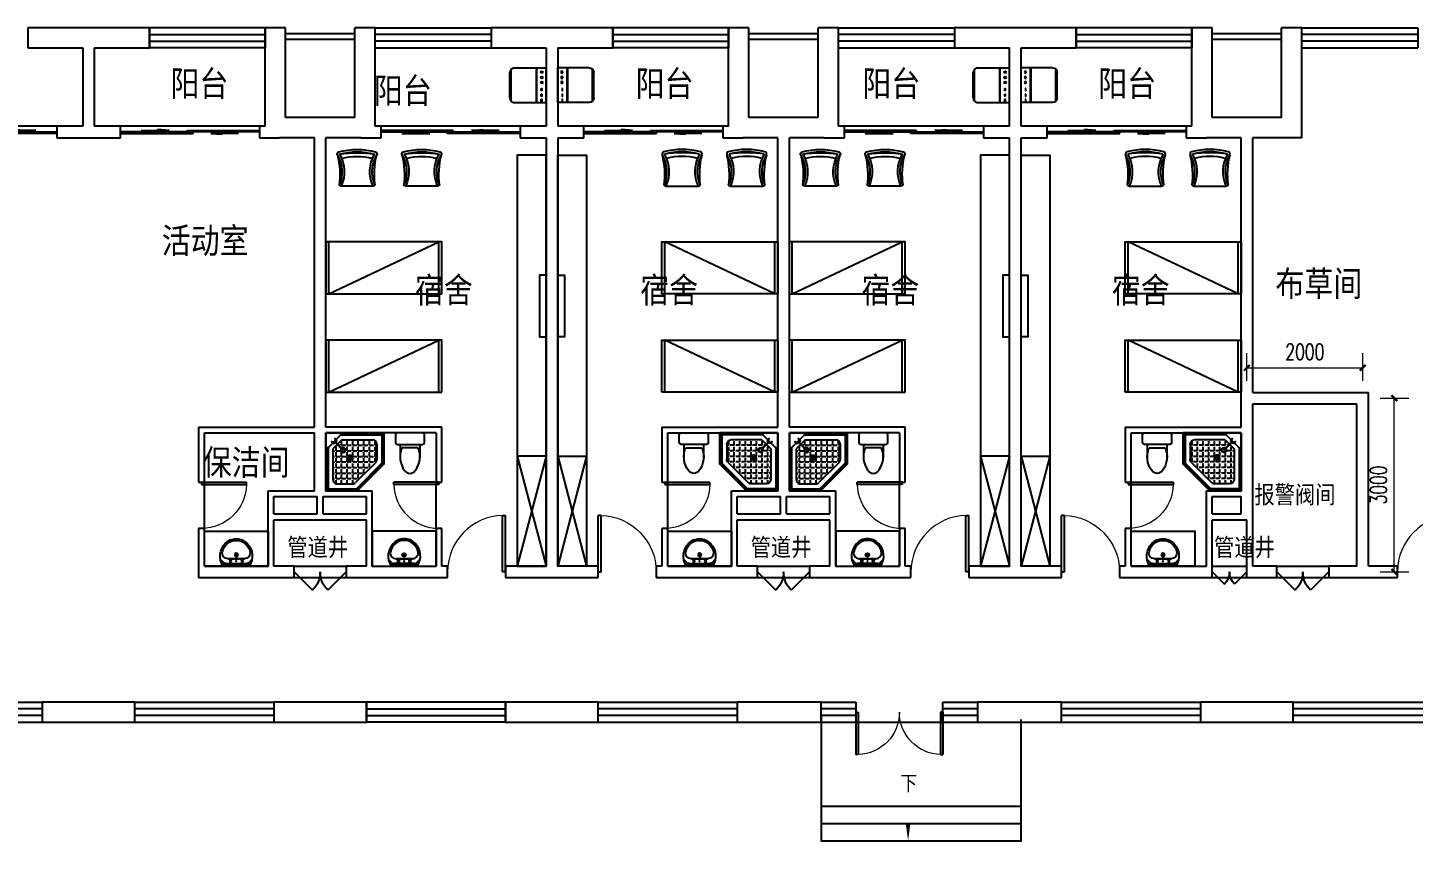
# Model space of a CAD drawing. Extents: x 0 to 302064749, y -59725395 to 1524223.
# Drawn here: x 99298094 to 101690368, y -6054277 to -4645277 of the extents above; entities that cross this region are included whole.
import ezdxf

# ---------------------------------------------------------------- set-up
doc = ezdxf.new("R2010")
doc.units = 0
doc.header["$LTSCALE"] = 1000
doc.linetypes.add('DOTE', pattern=[2.42, 2, -0.2, 0.02, -0.2])
for name, color, linetype in [('A-ANNO-IDEN', 3, 'Continuous'), ('A-ANNO-TXT', 7, 'Continuous'), ('A-Fixt', 81, 'Continuous'), ('CLAYER', 7, 'Continuous'), ('DOOR_FIRE', 4, 'Continuous'), ('E2-栏杆', 92, 'Continuous'), ('E2-楼梯、坡道', 52, 'Continuous'), ('PUB_DIM', 3, 'Continuous'), ('PUB_TEXT', 7, 'Continuous'), ('WALL', 2, 'Continuous'), ('WINDOW', 4, 'Continuous'), ('洁具', 213, 'Continuous'), ('配景', 3, 'Continuous')]:
    doc.layers.add(name, color=color, linetype=linetype)
doc.layers.add('DOTE', color=1, linetype='DOTE', lineweight=9, plot=False)
doc.layers.get('DOTE').off()
doc.styles.add('-黑体_T3', font='', dxfattribs={"width": 0.8})
doc.styles.add('A_DIM_T3', font='simplex.shx', dxfattribs={"width": 0.7, "bigfont": 'gbcbig.shx'})
doc.styles.get("Standard").update_dxf_attribs({"font": 'geniso.shx', "bigfont": 'hztxt.shx'})
doc.styles.get('-黑体_T3').set_extended_font_data('SimHei')
doc.dimstyles.new('_TCH_ARCH&&100', dxfattribs={"dimtxt": 280, "dimasz": 100, "dimexe": 250, "dimexo": 300, "dimgap": 135, "dimtad": 1, "dimdec": 0, "dimzin": 0, "dimdsep": 46, "dimtxsty": 'A_DIM_T3', "dimblk": 'ARCHTICK', "dimcen": 0.09, "dimclrt": 7, "dimazin": 2, "dimtfac": 1, "dimtdec": 0, "dimtix": 1, "dimtmove": 2, "dimatfit": 3, "dimfxl": 150, "dimtolj": 1, "dimtzin": 0, "dimarcsym": 0})

# ---------------------------------------------------------------- blocks, each defined once
blk = doc.blocks.new('1F平面-CAD导入_dwg_Drawing4_t3_dwg_$plan$00001613-474159-1F-927810-1F')
at = {"layer": '洁具'}
for p, q in [((-30, 250), (-170, 250)), ((-200, 170), (-430, 170)), ((-260, -140), (-260, 140)), ((-200, -170), (-200, -220)), ((-170, -250), (-30, -250))]:
    blk.add_line(p, q, dxfattribs=at)
for points in [[(-200, 220), (-200, 170), (-200, -170), (-430, -170)], [(0, -220), (0, 220)]]:
    blk.add_lwpolyline(points, dxfattribs=at)
for centre, radius, start, end in [((-170, 220), 30, 90, 180), ((-30, 220), 30, 0, 90), ((-590, 0), 110, 123.4509, 236.5491), ((-413, -227), 398, 67.4505, 126.6381), ((-413, 227), 398, 233.3619, 292.5495), ((-170, -220), 30, 180, 270), ((-30, -220), 30, 270, 0)]:
    blk.add_arc(centre, radius, start, end, dxfattribs=at)
blk = doc.blocks.new('$lvtry$00000169')
at = {"color": 0}
for p, q in [((259, -36), (259, 0)), ((259, -36), (36, -259)), ((276, -120), (120, -276)), ((144, -151), (291, -298)), ((151, -144), (298, -291)), ((173, -309), (173, -239)), ((183, -213), (205, -213)), ((220, -213), (243, -213)), ((259, -24), (976, -24)), ((259, -36), (964, -36)), ((270, -213), (270, -143)), ((270, -213), (340, -213)), ((270, -263), (270, -239)), ((276, -120), (808, -120)), ((366, -213), (366, -143)), ((366, -213), (436, -213)), ((366, -309), (366, -239)), ((462, -213), (462, -143)), ((462, -213), (532, -213)), ((462, -309), (462, -239)), ((558, -213), (558, -143)), ((558, -213), (628, -213)), ((558, -309), (558, -239)), ((655, -213), (655, -143)), ((655, -213), (725, -213)), ((655, -309), (655, -239)), ((751, -213), (751, -143)), ((751, -213), (821, -213)), ((751, -309), (751, -239)), ((847, -213), (847, -143)), ((847, -213), (880, -213)), ((847, -309), (847, -239)), ((880, -192), (880, -460)), ((964, -36), (976, -24)), ((964, -36), (964, -525)), ((976, -24), (976, -530)), ((36, -259), (0, -259)), ((24, -259), (24, -976)), ((36, -259), (36, -964)), ((120, -276), (120, -808)), ((120, -309), (147, -309)), ((120, -405), (147, -405)), ((173, -309), (243, -309)), ((173, -405), (173, -335)), ((173, -405), (243, -405)), ((173, -501), (173, -431)), ((270, -405), (270, -335)), ((270, -405), (340, -405)), ((270, -501), (270, -431)), ((334, -309), (340, -309)), ((366, -309), (436, -309)), ((366, -405), (366, -335)), ((366, -405), (379, -405)), ((366, -501), (366, -431)), ((462, -309), (532, -309)), ((462, -405), (462, -335)), ((462, -405), (532, -405)), ((462, -501), (462, -431)), ((558, -309), (628, -309)), ((558, -405), (558, -335)), ((558, -405), (628, -405)), ((558, -501), (558, -431)), ((655, -309), (725, -309)), ((655, -405), (655, -335)), ((655, -405), (725, -405)), ((655, -501), (655, -431)), ((751, -309), (821, -309)), ((751, -405), (751, -335)), ((751, -405), (821, -405)), ((751, -501), (751, -431)), ((847, -309), (880, -309)), ((847, -405), (847, -335)), ((847, -405), (880, -405)), ((847, -501), (847, -431)), ((120, -501), (147, -501)), ((120, -598), (147, -598)), ((120, -694), (147, -694)), ((173, -501), (243, -501)), ((173, -598), (173, -528)), ((173, -598), (243, -598)), ((173, -694), (173, -624)), ((173, -694), (243, -694)), ((270, -501), (340, -501)), ((270, -598), (270, -528)), ((270, -598), (340, -598)), ((270, -694), (270, -624)), ((270, -694), (340, -694)), ((366, -501), (436, -501)), ((366, -598), (366, -528)), ((366, -598), (436, -598)), ((366, -694), (366, -624)), ((366, -694), (436, -694)), ((462, -501), (532, -501)), ((462, -598), (462, -528)), ((462, -598), (532, -598)), ((462, -694), (462, -624)), ((462, -694), (532, -694)), ((859, -511), (511, -859)), ((964, -525), (525, -964)), ((976, -530), (530, -976)), ((558, -501), (628, -501)), ((558, -598), (558, -528)), ((558, -598), (628, -598)), ((558, -694), (558, -624)), ((558, -694), (628, -694)), ((655, -501), (725, -501)), ((655, -598), (655, -528)), ((655, -598), (725, -598)), ((655, -694), (655, -624)), ((655, -694), (676, -694)), ((751, -501), (821, -501)), ((751, -598), (751, -528)), ((751, -598), (773, -598)), ((847, -501), (867, -501)), ((964, -525), (976, -530)), ((120, -790), (147, -790)), ((173, -790), (173, -720)), ((173, -790), (243, -790)), ((173, -878), (173, -816)), ((192, -880), (460, -880)), ((270, -790), (270, -720)), ((270, -790), (340, -790)), ((270, -880), (270, -816)), ((366, -790), (366, -720)), ((366, -790), (436, -790)), ((366, -880), (366, -816)), ((462, -790), (462, -720)), ((462, -790), (532, -790)), ((462, -880), (462, -816)), ((558, -790), (558, -720)), ((558, -790), (580, -790)), ((36, -964), (24, -976)), ((24, -976), (530, -976)), ((36, -964), (525, -964)), ((525, -964), (530, -976))]:
    blk.add_line(p, q, dxfattribs=at)
blk.add_lwpolyline([(0, 0), (0, -1000), (540, -1000), (1000, -540), (1000, 0)], close=True)
for points in [[(0, 0), (0, -1000)], [(0, 0), (1000, 0)], [(1000, 0), (1000, -540)], [(136, -190), (148, -178), (132, -162), (121, -174)], [(190, -136), (178, -148), (162, -132), (174, -121)], [(1000, -540), (540, -1000)], [(0, -1000), (540, -1000)]]:
    blk.add_lwpolyline(points, close=True, dxfattribs=at)
for radius in [43.8, 31.1]:
    blk.add_circle((416, -428), radius, dxfattribs=at)
for centre, radius, start, end in [((808, -192), 72, 0, 90), ((296, -296), 40.6, 142.583, 128.4197), ((296, -296), 28.6, 145.828, 125.6599), ((808, -460), 72, 315, 0), ((192, -808), 72, 180, 270), ((460, -808), 72, 270, 315)]:
    blk.add_arc(centre, radius, start, end, dxfattribs=at)
for p in [(103, -156, 0), (156, -102, 0), (416, -428, 0)]:
    blk.add_point(p, dxfattribs=at)
blk = doc.blocks.new('$lvtry$00000178')
at = {"color": 0}
for p, q in [((-238, 0), (238, 0)), ((-214, -36), (-272, -91)), ((-180, -23), (180, -23)), ((-142, -105), (140, -105)), ((140, -105), (-142, -105)), ((216, -37), (268, -91))]:
    blk.add_line(p, q, dxfattribs=at)
blk.add_lwpolyline([(-104, -430, 0.224698), (110, -425, 0.348046), (269, -79), (239, 0), (-241, 0), (-271, -79, 0.356844)], format="xyb", close=True, dxfattribs=at)
for centre, radius in [((-100, -65), 16.3), ((1, -172), 31.6), ((100, -65), 16.3)]:
    blk.add_circle(centre, radius, dxfattribs=at)
at = {"color": 0, "lineweight": 13}
blk.add_circle((1, -172), 23, dxfattribs=at)
at = {"color": 0}
for centre, radius, start, end in [((-142, -205), 100, 90, 190.5602), ((-1, -179), 243, 190.5602, 349.4398), ((-180, -73), 50, 90, 133.181), ((140, -205), 100, 349.4398, 90), ((180, -73), 50, 44.5607, 90)]:
    blk.add_arc(centre, radius, start, end, dxfattribs=at)
for p in [(0, -65), (1, -172)]:
    blk.add_point(p, dxfattribs=at)
blk = doc.blocks.new('A$C70365C93')
at = {"layer": '洁具'}
blk.add_lwpolyline([(-1900, 2300), (-1900, 1700), (-800, 1700), (-800, 2300)], close=True, dxfattribs=at)
blk.add_blockref('$lvtry$00000178', (-1350, 2280), dxfattribs=at)
at = {"layer": '洁具', "rotation": 180}
blk.add_blockref('$lvtry$00000169', (0, 0), dxfattribs=at)
at = {"layer": '洁具', "extrusion": (0, 0, -1), "xscale": -1, "zscale": -1, "rotation": 90}
blk.add_blockref('1F平面-CAD导入_dwg_Drawing4_t3_dwg_$plan$00001613-474159-1F-927810-1F', (1450, 0), dxfattribs=at)
blk = doc.blocks.new('单人床')
at = {"layer": 'A-Fixt'}
for p, q in [((47774, 13973), (48674, 13973)), ((47774, 12073), (48674, 13973)), ((47774, 12073), (48674, 12073))]:
    blk.add_line(p, q, dxfattribs=at)
blk.add_lwpolyline([(47774, 14023), (48674, 14023), (48674, 12023), (47774, 12023), (47774, 14023)], dxfattribs=at)
blk = doc.blocks.new('CH_AP01')
for p, q in [((-311, 17), (-275, 0)), ((-275, 0), (275, 0)), ((275, 0), (311, 17))]:
    blk.add_line(p, q)
for centre, radius, start, end in [((-307, 555), 37.8, 100.1859, 202.8359), ((-1658, 202), 1360, 352.1659, 14.4283), ((-824, 250), 563, 335.5038, 31.0903), ((0, -579), 1213, 74.7104, 105.2896), ((0, -579), 1173, 75.0287, 104.9713), ((0, -1278), 1857, 80.611, 99.389), ((-824, 250), 603, 335.5038, 30.2691), ((0, -579), 1093, 75.8767, 104.1233), ((824, 250), 603, 149.7309, 204.4962), ((824, 250), 563, 148.9097, 204.4962), ((1658, 202), 1360, 165.5717, 187.8341), ((307, 555), 37.8, 337.1641, 79.8141)]:
    blk.add_arc(centre, radius, start, end)
blk = doc.blocks.new('A$C61295E98')
at = {"color": 3}
for p, q in [((544, 598), (0, 598)), ((0, 598), (0, 0)), ((161, 598), (161, 0)), ((170, 0), (170, 598)), ((603, 572), (603, 26)), ((624, 518), (624, 80)), ((544, 0), (0, 0))]:
    blk.add_line(p, q, dxfattribs=at)
for points in [[(82, 540), (75, 540), (75, 577), (82, 577)], [(82, 453), (75, 453), (75, 490), (82, 490)], [(82, 353), (75, 353), (75, 389), (82, 389)]]:
    blk.add_lwpolyline(points, close=True, dxfattribs=at)
for centre in [(74, 250), (74, 164), (74, 71)]:
    blk.add_circle(centre, 15.7, dxfattribs=at)
for centre, start, end in [((544, 518), 360, 90), ((544, 80), 270, 0)]:
    blk.add_arc(centre, 80, start, end, dxfattribs=at)
blk = doc.blocks.new('宿舍')
at = {"layer": 'A-Fixt'}
for p, q in [((47854, 13802), (48354, 15702)), ((48354, 13802), (47854, 15702)), ((47854, 13802), (48354, 13802))]:
    blk.add_line(p, q, dxfattribs=at)
for points in [[(47854, 8602), (48354, 8602), (48354, 15702), (47854, 15702)], [(47854, 10676), (47970, 10676), (47970, 11743), (47854, 11743)]]:
    blk.add_lwpolyline(points, close=True, dxfattribs=at)
at = {"xscale": -1, "rotation": 90}
for p in [(63677, 60475), (63677, 58775)]:
    blk.add_blockref('单人床', p, dxfattribs=at)
at = {"layer": 'A-Fixt', "xscale": -1, "rotation": 180}
for p in [(50002, 9140), (51117, 9140)]:
    blk.add_blockref('CH_AP01', p, dxfattribs=at)
at = {"layer": '配景', "color": 252}
blk.add_blockref('A$C61295E98', (47854, 7097), dxfattribs=at)
blk = doc.blocks.new('_ArchTick')
at = {"color": 0, "linetype": 'ByBlock', "const_width": 0.4}
blk.add_lwpolyline([(-0.5, -0.5), (0.5, 0.5)], dxfattribs=at)
blk = doc.blocks.new('*D86')
at = {"layer": 'Defpoints', "color": 0, "transparency": 16777216}
for p in [(89800, 73725), (87800, 73200), (89800, 73200)]:
    blk.add_point(p, dxfattribs=at)
at = {"layer": 'PUB_DIM', "color": 0, "lineweight": -2, "transparency": 16777216}
for p, q in [((87800, 73500), (87800, 73975)), ((89800, 73500), (89800, 73975)), ((87800, 73725), (89800, 73725))]:
    blk.add_line(p, q, dxfattribs=at)
at = {"layer": 'PUB_DIM', "color": 0, "lineweight": -2, "transparency": 16777216, "xscale": 100, "yscale": 100, "zscale": 100, "rotation": 180}
blk.add_blockref('_ArchTick', (87800, 73725), dxfattribs=at)
at = {"layer": 'PUB_DIM', "color": 0, "lineweight": -2, "transparency": 16777216, "xscale": 100, "yscale": 100, "zscale": 100}
blk.add_blockref('_ArchTick', (89800, 73725), dxfattribs=at)
at = {"layer": 'PUB_DIM', "color": 7, "transparency": 16777216, "insert": (88800, 74000), "char_height": 280, "attachment_point": 5, "style": 'A_DIM_T3'}
blk.add_mtext('\\A1;2000', dxfattribs=at)
blk = doc.blocks.new('*D87')
at = {"layer": 'Defpoints', "color": 0, "transparency": 16777216}
for p in [(89800, 73200), (90345, 73200), (89800, 70200)]:
    blk.add_point(p, dxfattribs=at)
at = {"layer": 'PUB_DIM', "color": 0, "lineweight": -2, "transparency": 16777216}
for p, q in [((90100, 73200), (90595, 73200)), ((90345, 70200), (90345, 73200)), ((90100, 70200), (90595, 70200))]:
    blk.add_line(p, q, dxfattribs=at)
at = {"layer": 'PUB_DIM', "color": 0, "lineweight": -2, "transparency": 16777216, "xscale": 100, "yscale": 100, "zscale": 100}
for p, rotation in [((90345, 73200), 90), ((90345, 70200), 270)]:
    blk.add_blockref('_ArchTick', p, dxfattribs=dict(at, rotation=rotation))
at = {"layer": 'PUB_DIM', "color": 7, "transparency": 16777216, "insert": (90070, 71700), "char_height": 280, "attachment_point": 5, "rotation": 90, "style": 'A_DIM_T3'}
blk.add_mtext('\\A1;3000', dxfattribs=at)
blk = doc.blocks.new('$DorLib2D$00000131')
at = {"color": 0, "linetype": 'Continuous'}
for p, q in [((-0.5, 0.125), (-0.5, 0)), ((0.0192, 0.125), (-0.5, 0.125)), ((0.0192, 0), (0.0192, 0.125)), ((0.15, 0.125), (0.2319, 0.1973)), ((0.35, 0.125), (0.15, 0.125)), ((0.2319, 0.1973), (0.2319, 0.125)), ((-0.5, 0), (0.0192, 0)), ((-0.024, 0), (0.5, 0)), ((-0.024, -0.125), (-0.024, 0)), ((0.5, 0), (0.5, -0.125)), ((-0.35, -0.125), (-0.15, -0.125)), ((-0.2319, -0.1973), (-0.2319, -0.125)), ((-0.15, -0.125), (-0.2319, -0.1973)), ((0.5, -0.125), (-0.024, -0.125))]:
    blk.add_line(p, q, dxfattribs=at)
blk = doc.blocks.new('$WINLIB2D$00000001')
at = {"color": 0}
for points in [[(-0.5, 0.5), (-0.5, -0.5)], [(-0.5, 0.5), (0.5, 0.5)], [(0.5, -0.5), (0.5, 0.5)], [(0.5, 0.1667), (-0.5, 0.1667)], [(0.5, -0.1667), (-0.5, -0.1667)], [(-0.5, -0.5), (0.5, -0.5)]]:
    blk.add_lwpolyline(points, dxfattribs=at)
blk = doc.blocks.new('$DorLib2D$00000002')
for p, q in [((-0.5, 0), (-0.5, 0.4875)), ((-0.475, 0.4875), (-0.5, 0.4875)), ((-0.475, 0), (-0.475, 0.4875)), ((0.475, 0), (0.475, 0.4875)), ((0.475, 0.4875), (0.5, 0.4875)), ((0.5, 0), (0.5, 0.4875)), ((-0.5, 0), (-0.475, 0)), ((0.5, 0), (0.475, 0))]:
    blk.add_line(p, q)
at = {"lineweight": 13}
for centre, start, end in [((-0.4875, 0), 0, 88.53072), ((0.4875, 0), 91.46928, 180)]:
    blk.add_arc(centre, 0.4875, start, end, dxfattribs=at)
blk = doc.blocks.new('$DorLib2D$00000001')
for p, q in [((0.45, 0.975), (0.5, 0.975)), ((0.45, 0), (0.45, 0.975)), ((0.5, 0), (0.5, 0.975)), ((0.5, 0), (0.45, 0))]:
    blk.add_line(p, q)
at = {"lineweight": 13}
blk.add_arc((0.475, 0), 0.975, 91.4693, 180, dxfattribs=at)
blk = doc.blocks.new('$DorLib2D$00000116')
at = {"color": 0}
for p, q in [((-0.5, 0), (-0.146, 0.354)), ((0.5, 0), (0.146, 0.354))]:
    blk.add_line(p, q, dxfattribs=at)
for centre, start, end in [((-0.5, 0), 0, 45), ((0.5, 0), 135, 180)]:
    blk.add_arc(centre, 0.5, start, end, dxfattribs=at)
blk = doc.blocks.new('*D438')
at = {"layer": 'Defpoints', "color": 0, "transparency": 16777216}
for p in [(89800, 73725), (87800, 73200), (89800, 73200)]:
    blk.add_point(p, dxfattribs=at)
at = {"layer": 'PUB_DIM', "color": 0, "lineweight": -2, "transparency": 16777216}
for p, q in [((87800, 73500), (87800, 73975)), ((89800, 73500), (89800, 73975)), ((87800, 73725), (89800, 73725))]:
    blk.add_line(p, q, dxfattribs=at)
at = {"layer": 'PUB_DIM', "color": 0, "lineweight": -2, "transparency": 16777216, "xscale": 100, "yscale": 100, "zscale": 100, "rotation": 180}
blk.add_blockref('_ArchTick', (87800, 73725), dxfattribs=at)
at = {"layer": 'PUB_DIM', "color": 0, "lineweight": -2, "transparency": 16777216, "xscale": 100, "yscale": 100, "zscale": 100}
blk.add_blockref('_ArchTick', (89800, 73725), dxfattribs=at)
at = {"layer": 'PUB_DIM', "color": 7, "transparency": 16777216, "insert": (88800, 74000), "char_height": 280, "attachment_point": 5, "style": 'A_DIM_T3'}
blk.add_mtext('\\A1;2000', dxfattribs=at)
blk = doc.blocks.new('*D439')
at = {"layer": 'Defpoints', "color": 0, "transparency": 16777216}
for p in [(89800, 73200), (90345, 73200), (89800, 70200)]:
    blk.add_point(p, dxfattribs=at)
at = {"layer": 'PUB_DIM', "color": 0, "lineweight": -2, "transparency": 16777216}
for p, q in [((90100, 73200), (90595, 73200)), ((90345, 70200), (90345, 73200)), ((90100, 70200), (90595, 70200))]:
    blk.add_line(p, q, dxfattribs=at)
at = {"layer": 'PUB_DIM', "color": 0, "lineweight": -2, "transparency": 16777216, "xscale": 100, "yscale": 100, "zscale": 100}
for p, rotation in [((90345, 73200), 90), ((90345, 70200), 270)]:
    blk.add_blockref('_ArchTick', p, dxfattribs=dict(at, rotation=rotation))
at = {"layer": 'PUB_DIM', "color": 7, "transparency": 16777216, "insert": (90070, 71700), "char_height": 280, "attachment_point": 5, "rotation": 90, "style": 'A_DIM_T3'}
blk.add_mtext('\\A1;3000', dxfattribs=at)
blk = doc.blocks.new('A$C6811127b')
at = {"layer": 'A-ANNO-IDEN'}
blk.add_lwpolyline([(81950, 66312.1, 0, 0, 0), (81950, 65550, 0, 80, 0), (81950, 65850, 0, 0, 0)], format="xyseb", dxfattribs=at)
at = {"layer": 'DOOR_FIRE'}
for p, q in [((71350, 70300), (72250, 70300)), ((71350, 70100), (72250, 70100)), ((79350, 70300), (80250, 70300)), ((79350, 70100), (80250, 70100)), ((87200, 70300), (87800, 70300)), ((87200, 70100), (87800, 70100)), ((88315.7, 70300), (89215.7, 70300)), ((88315.7, 70100), (89215.7, 70100))]:
    blk.add_line(p, q, dxfattribs=at)
at = {"layer": 'E2-栏杆'}
for points in [[(71200, 79500), (72400, 79500)], [(79200, 79500), (80400, 79500)], [(87200, 79500), (88400, 79500)], [(71200, 79400), (72400, 79400)], [(79200, 79400), (80400, 79400)], [(87200, 79400), (88400, 79400)]]:
    blk.add_lwpolyline(points, dxfattribs=at)
at = {"layer": 'E2-楼梯、坡道'}
for points in [[(80450, 67700), (80450, 66150), (83900, 66150), (83900, 67650)], [(80450, 66150), (80450, 65850), (83900, 65850), (83900, 66150)], [(80450, 65850), (80450, 65550), (83900, 65550), (83900, 65850)]]:
    blk.add_lwpolyline(points, dxfattribs=at)
at = {"layer": 'WALL'}
for p, q in [((67800, 79600), (66750, 79600)), ((66750, 79600), (66750, 79250)), ((68850, 79600), (67800, 79600)), ((68850, 79250), (68850, 79600)), ((71200, 79600), (70850, 79600)), ((70850, 79600), (70850, 79250)), ((71200, 78050), (71200, 79600)), ((72400, 78050), (72400, 79600)), ((72750, 79600), (72400, 79600)), ((72750, 79250), (72750, 79600)), ((75800, 79600), (74750, 79600)), ((74750, 79600), (74750, 79250)), ((76850, 79600), (75800, 79600)), ((76850, 79250), (76850, 79600)), ((79200, 79600), (78850, 79600)), ((78850, 79600), (78850, 79250)), ((79200, 78050), (79200, 79600)), ((80750, 79600), (80400, 79600)), ((80400, 78050), (80400, 79600)), ((80750, 79250), (80750, 79600)), ((83800, 79600), (82750, 79600)), ((82750, 79600), (82750, 79250)), ((84850, 79600), (83800, 79600)), ((84850, 79250), (84850, 79600)), ((87200, 79600), (86850, 79600)), ((86850, 79600), (86850, 79250)), ((87200, 78050), (87200, 79600)), ((88750, 79600), (88400, 79600)), ((88400, 78050), (88400, 79600)), ((88750, 79250), (88750, 79600)), ((66750, 79250), (67700, 79250)), ((67700, 79250), (67700, 77900)), ((67900, 79250), (67900, 77900)), ((67900, 79250), (68850, 79250)), ((70850, 77900), (70850, 79250)), ((72750, 77900), (72750, 79250)), ((74750, 79250), (75700, 79250)), ((75700, 79250), (75700, 77900)), ((75900, 79250), (75900, 77900)), ((75900, 79250), (76850, 79250)), ((78850, 77900), (78850, 79250)), ((80750, 77900), (80750, 79250)), ((82750, 79250), (83700, 79250)), ((83700, 77900), (83700, 79250)), ((83900, 77900), (83900, 79250)), ((83900, 79250), (84850, 79250)), ((86850, 77900), (86850, 79250)), ((88750, 77700), (88750, 79250)), ((71800, 78050), (71200, 78050)), ((72400, 78050), (71800, 78050)), ((79800, 78050), (79200, 78050)), ((80400, 78050), (79800, 78050)), ((87800, 78050), (87200, 78050)), ((88400, 78050), (87800, 78050)), ((67700, 77900), (67250, 77900)), ((67250, 77900), (67250, 77700)), ((68350, 77900), (67900, 77900)), ((68350, 77700), (68350, 77900)), ((70850, 77900), (70750, 77900)), ((70750, 77900), (70750, 77700)), ((72850, 77900), (72750, 77900)), ((72850, 77700), (72850, 77900)), ((75700, 77900), (75250, 77900)), ((75250, 77900), (75250, 77700)), ((76350, 77900), (75900, 77900)), ((76350, 77700), (76350, 77900)), ((78850, 77900), (78750, 77900)), ((78750, 77900), (78750, 77700)), ((80850, 77900), (80750, 77900)), ((80850, 77700), (80850, 77900)), ((83700, 77900), (83250, 77900)), ((83250, 77900), (83250, 77700)), ((84350, 77900), (83900, 77900)), ((84350, 77700), (84350, 77900)), ((86850, 77900), (86750, 77900)), ((86750, 77900), (86750, 77700)), ((67250, 77700), (67800, 77700)), ((67800, 77700), (68350, 77700)), ((70750, 77700), (71100, 77700)), ((71700, 77700), (71100, 77700)), ((71700, 72700), (71700, 77700)), ((71900, 72700), (71900, 77700)), ((72500, 77700), (71900, 77700)), ((72500, 77700), (72850, 77700)), ((75250, 77700), (75700, 77700)), ((75700, 77700), (75700, 72550)), ((75900, 77700), (75900, 72550)), ((75900, 77700), (76350, 77700)), ((78750, 77700), (79100, 77700)), ((79700, 77700), (79100, 77700)), ((79700, 72700), (79700, 77700)), ((79900, 72700), (79900, 77700)), ((80500, 77700), (79900, 77700)), ((80500, 77700), (80850, 77700)), ((83250, 77700), (83700, 77700)), ((83700, 72450), (83700, 77700)), ((83900, 72450), (83900, 77700)), ((83900, 77700), (84350, 77700)), ((86750, 77700), (87100, 77700)), ((87700, 77700), (87100, 77700)), ((87700, 73200), (87700, 77700)), ((88750, 77700), (87900, 77700)), ((87900, 73300), (87900, 77700)), ((87900, 73300), (89900, 73300)), ((89900, 70300), (89900, 73300)), ((87700, 72700), (87700, 73200)), ((87900, 72700), (87900, 73100)), ((87900, 73100), (89700, 73100)), ((89700, 70300), (89700, 73100)), ((69700, 72700), (69700, 71750)), ((69700, 72700), (71700, 72700)), ((69800, 71750), (69800, 72600)), ((69800, 72600), (71700, 72600)), ((71700, 71600), (71700, 72600)), ((73900, 72700), (71900, 72700)), ((73800, 72600), (71900, 72600)), ((71900, 71600), (71900, 72600)), ((73800, 72600), (73800, 71750)), ((73900, 71750), (73900, 72700)), ((75700, 72550), (75700, 70300)), ((75900, 72550), (75900, 70300)), ((77700, 72700), (77700, 71750)), ((77700, 72700), (79700, 72700)), ((77800, 71750), (77800, 72600)), ((77800, 72600), (79700, 72600)), ((79700, 71600), (79700, 72600)), ((81900, 72700), (79900, 72700)), ((81800, 72600), (79900, 72600)), ((79900, 71600), (79900, 72600)), ((81800, 72600), (81800, 71750)), ((81900, 71750), (81900, 72700)), ((85700, 72700), (85700, 71750)), ((85700, 72700), (87700, 72700)), ((85800, 71750), (85800, 72600)), ((85800, 72600), (87700, 72600)), ((87700, 71600), (87700, 72600)), ((87900, 71500), (87900, 72700)), ((83700, 70300), (83700, 72450)), ((83900, 70300), (83900, 72450)), ((69700, 71750), (69800, 71750)), ((70900, 71100), (70900, 71600)), ((70900, 71600), (71700, 71600)), ((71900, 71600), (72700, 71600)), ((72700, 71100), (72700, 71600)), ((73800, 71750), (73900, 71750)), ((77700, 71750), (77800, 71750)), ((78900, 71100), (78900, 71600)), ((78900, 71600), (79700, 71600)), ((79900, 71600), (80700, 71600)), ((80700, 71100), (80700, 71600)), ((81800, 71750), (81900, 71750)), ((85700, 71750), (85800, 71750)), ((87100, 71100), (87100, 71600)), ((87100, 71600), (87700, 71600)), ((71000, 71200), (71000, 71500)), ((71000, 71500), (71750, 71500)), ((71750, 71200), (71750, 71500)), ((71850, 71200), (71850, 71500)), ((71850, 71500), (72600, 71500)), ((72600, 71200), (72600, 71500)), ((79000, 71200), (79000, 71500)), ((79000, 71500), (79750, 71500)), ((79750, 71200), (79750, 71500)), ((79850, 71200), (79850, 71500)), ((79850, 71500), (80600, 71500)), ((80600, 71200), (80600, 71500)), ((87200, 71200), (87200, 71500)), ((87200, 71500), (87700, 71500)), ((87700, 71200), (87700, 71500)), ((87900, 71100), (87900, 71500)), ((70900, 70300), (70900, 71100)), ((71000, 71200), (71750, 71200)), ((71000, 70300), (71000, 71100)), ((71000, 71100), (71800, 71100)), ((71800, 71100), (72600, 71100)), ((71850, 71200), (72600, 71200)), ((72600, 70300), (72600, 71100)), ((72700, 70300), (72700, 71100)), ((78900, 70300), (78900, 71100)), ((79000, 71200), (79750, 71200)), ((79000, 70300), (79000, 71100)), ((79000, 71100), (79800, 71100)), ((79800, 71100), (80600, 71100)), ((79850, 71200), (80600, 71200)), ((80600, 70300), (80600, 71100)), ((80700, 70300), (80700, 71100)), ((87100, 70300), (87100, 71100)), ((87200, 71200), (87700, 71200)), ((87200, 70300), (87200, 71100)), ((87200, 71100), (87800, 71100)), ((87800, 70300), (87800, 71100)), ((87900, 70300), (87900, 71100)), ((69800, 70950), (69700, 70950)), ((69700, 70950), (69700, 70100)), ((69800, 70300), (69800, 70950)), ((73900, 70950), (73800, 70950)), ((73800, 70950), (73800, 70300)), ((73900, 70300), (73900, 70950)), ((77800, 70950), (77700, 70950)), ((77700, 70950), (77700, 70300)), ((77800, 70300), (77800, 70950)), ((81900, 70950), (81800, 70950)), ((81800, 70950), (81800, 70300)), ((81900, 70300), (81900, 70950)), ((85800, 70950), (85700, 70950)), ((85700, 70950), (85700, 70300)), ((85800, 70300), (85800, 70950)), ((69700, 70100), (70900, 70100)), ((69800, 70300), (70900, 70300)), ((70900, 70100), (71350, 70100)), ((71350, 70300), (71000, 70300)), ((71350, 70100), (71350, 70300)), ((72600, 70300), (72250, 70300)), ((72250, 70300), (72250, 70100)), ((72250, 70100), (72700, 70100)), ((72700, 70300), (73800, 70300)), ((72700, 70100), (73900, 70100)), ((74000, 70300), (73900, 70300)), ((73900, 70100), (74000, 70100)), ((74000, 70100), (74000, 70300)), ((75700, 70300), (75000, 70300)), ((75000, 70300), (75000, 70100)), ((75000, 70100), (75800, 70100)), ((75800, 70100), (76600, 70100)), ((76600, 70300), (75900, 70300)), ((76600, 70100), (76600, 70300)), ((77700, 70300), (77600, 70300)), ((77600, 70300), (77600, 70100)), ((77600, 70100), (77700, 70100)), ((77700, 70100), (78900, 70100)), ((77800, 70300), (78900, 70300)), ((78900, 70100), (79350, 70100)), ((79350, 70300), (79000, 70300)), ((79350, 70100), (79350, 70300)), ((80600, 70300), (80250, 70300)), ((80250, 70300), (80250, 70100)), ((80250, 70100), (80700, 70100)), ((80700, 70300), (81800, 70300)), ((80700, 70100), (81900, 70100)), ((82000, 70300), (81900, 70300)), ((81900, 70100), (82000, 70100)), ((82000, 70100), (82000, 70300)), ((83700, 70300), (83000, 70300)), ((83000, 70300), (83000, 70100)), ((83000, 70100), (83800, 70100)), ((83800, 70100), (84600, 70100)), ((84600, 70300), (83900, 70300)), ((84600, 70100), (84600, 70300)), ((85700, 70300), (85600, 70300)), ((85600, 70300), (85600, 70100)), ((85600, 70100), (85700, 70100)), ((85700, 70100), (87100, 70100)), ((85800, 70300), (87100, 70300)), ((87100, 70100), (87200, 70100)), ((87200, 70100), (87200, 70300)), ((87800, 70100), (87800, 70300)), ((87800, 70100), (88315.7, 70100)), ((88315.7, 70300), (87900, 70300)), ((88315.7, 70100), (88315.7, 70300)), ((89700, 70300), (89215.7, 70300)), ((89215.7, 70300), (89215.7, 70100)), ((89215.7, 70100), (89800, 70100)), ((89800, 70100), (90400, 70100)), ((90400, 70300), (89900, 70300)), ((90400, 70100), (90400, 70300)), ((67800, 67950), (67000, 67950)), ((67000, 67950), (67000, 67600)), ((68600, 67950), (67800, 67950)), ((68600, 67600), (68600, 67950)), ((72600, 67950), (71000, 67950)), ((71000, 67950), (71000, 67600)), ((72600, 67600), (72600, 67950)), ((75650, 67950), (75000, 67950)), ((75000, 67950), (75000, 67600)), ((76600, 67950), (75650, 67950)), ((76600, 67600), (76600, 67950)), ((80450, 67950), (79000, 67950)), ((79000, 67950), (79000, 67600)), ((80450, 67600), (80450, 67950)), ((83800, 67950), (83150, 67950)), ((83150, 67950), (83150, 67600)), ((84600, 67950), (83800, 67950)), ((84600, 67600), (84600, 67950)), ((88600, 67950), (87000, 67950)), ((87000, 67950), (87000, 67600)), ((88600, 67600), (88600, 67950)), ((67000, 67600), (67800, 67600)), ((67800, 67600), (68600, 67600)), ((71000, 67600), (72600, 67600)), ((75000, 67600), (75650, 67600)), ((75650, 67600), (76600, 67600)), ((79000, 67600), (80450, 67600)), ((83150, 67600), (83800, 67600)), ((83800, 67600), (84600, 67600)), ((87000, 67600), (88600, 67600))]:
    blk.add_line(p, q, dxfattribs=at)
at = {"layer": 'WINDOW'}
for p, q in [((67250, 77900), (64850, 77900)), ((70750, 77900), (68350, 77900)), ((75250, 77900), (72850, 77900)), ((78750, 77900), (76350, 77900)), ((83250, 77900), (80850, 77900)), ((86750, 77900), (84350, 77900)), ((69800, 70950), (69800, 71750)), ((73800, 70950), (73800, 71750)), ((77800, 70950), (77800, 71750)), ((81800, 70950), (81800, 71750)), ((85800, 70950), (85800, 71750)), ((81050, 67600), (82550, 67600))]:
    blk.add_line(p, q, dxfattribs=at)
at = {"layer": '洁具'}
blk.add_lwpolyline([(69800, 70300), (69800, 70900), (70900, 70900), (70900, 70300)], close=True, dxfattribs=at)
at = {"rotation": 180}
for name, p in [('宿舍', (123553.8, 86001.7)), ('宿舍', (131553.8, 86001.7)), ('A$C70365C93', (71900, 72600)), ('A$C70365C93', (79900, 72600))]:
    blk.add_blockref(name, p, dxfattribs=at)
at = {"xscale": -1, "rotation": 180}
for name, p in [('宿舍', (28046.2, 86001.7)), ('宿舍', (36046.2, 86001.7)), ('A$C70365C93', (79700, 72600)), ('A$C70365C93', (87700, 72600))]:
    blk.add_blockref(name, p, dxfattribs=at)
at = {"layer": 'DOOR_FIRE', "zscale": 200}
for p, xscale, yscale in [((71800, 70200), 900, -900), ((79800, 70200), 900, -900), ((87500, 70200), 600, -600), ((88765.7, 70200), 900, -900)]:
    blk.add_blockref('$DorLib2D$00000116', p, dxfattribs=dict(at, xscale=xscale, yscale=yscale))
at = {"layer": 'WINDOW'}
for name, p, xscale, yscale, zscale, rotation in [('$WINLIB2D$00000001', (69850, 79425), 2000, 350, 2000, 180), ('$WINLIB2D$00000001', (77850, 79425), 2000, 350, 2000, 180), ('$WINLIB2D$00000001', (81750, 79425), -2000, 350, -2000, 180), ('$WINLIB2D$00000001', (85850, 79425), 2000, 350, 2000, 180), ('$WINLIB2D$00000001', (89750, 79425), -2000, 350, -2000, 180), ('$DorLib2D$00000131', (66050, 77800), -2400, -200, -2400, 180), ('$DorLib2D$00000131', (69550, 77800), 2400, -200, 2400, 180), ('$DorLib2D$00000131', (74050, 77800), -2400, -200, -2400, 180), ('$DorLib2D$00000131', (77550, 77800), 2400, -200, 2400, 180), ('$DorLib2D$00000131', (82050, 77800), -2400, -200, -2400, 180), ('$DorLib2D$00000131', (85550, 77800), 2400, -200, 2400, 180), ('$DorLib2D$00000001', (69750, 71350), 800, -800, 800, 90), ('$DorLib2D$00000001', (73850, 71350), 800, 800, 800, 90), ('$DorLib2D$00000001', (77750, 71350), 800, -800, 800, 90), ('$DorLib2D$00000001', (81850, 71350), 800, 800, 800, 90), ('$DorLib2D$00000001', (85750, 71350), 800, -800, 800, 90), ('$WINLIB2D$00000001', (77800, 67775), 2400, -350, 2400, 7.406625417656151e-11), ('$WINLIB2D$00000001', (80750, 67775), 600, -350, 600, 7.406625417656151e-11), ('$WINLIB2D$00000001', (82850, 67775), 600, -350, 600, 7.406625417656151e-11), ('$DorLib2D$00000002', (81800, 67775), 1500, -1500, 1500, 7.406625417656151e-11)]:
    blk.add_blockref(name, p, dxfattribs=dict(at, xscale=xscale, yscale=yscale, zscale=zscale, rotation=rotation))
for name, p, xscale, yscale, zscale in [('$WINLIB2D$00000001', (73750, 79425), 2000, -350, 2000), ('$DorLib2D$00000001', (74500, 70200), 1000, 1000, 1000), ('$DorLib2D$00000001', (77100, 70200), -1000, 1000, -1000), ('$DorLib2D$00000001', (82500, 70200), 1000, 1000, 1000), ('$DorLib2D$00000001', (85100, 70200), -1000, 1000, -1000), ('$DorLib2D$00000001', (90900, 70200), 1000, 1000, 1000), ('$WINLIB2D$00000001', (65800, 67775), 2400, -350, 2400), ('$WINLIB2D$00000001', (69800, 67775), 2400, -350, 2400), ('$WINLIB2D$00000001', (73800, 67775), -2400, -350, -2400), ('$WINLIB2D$00000001', (85800, 67775), 2400, -350, 2400), ('$WINLIB2D$00000001', (89800, 67775), 2400, -350, 2400)]:
    blk.add_blockref(name, p, dxfattribs=dict(at, xscale=xscale, yscale=yscale, zscale=zscale))
at = {"layer": '洁具', "xscale": -1, "rotation": 180}
blk.add_blockref('$lvtry$00000178', (70350.9, 70320), dxfattribs=at)
at = {"layer": 'A-ANNO-TXT', "color": 7, "style": '-黑体_T3', "width": 0.8}
blk.add_text('下', height=262.9, dxfattribs=at).set_placement((81818.3, 66417.1))
at = {"layer": 'CLAYER'}
for s, p in [('报警阀间', (87930, 71347.3)), ('管道井', (71232.4, 70437)), ('管道井', (79232.4, 70437)), ('管道井', (87232.4, 70437))]:
    blk.add_text(s, height=350, dxfattribs=at).set_placement(p)
at = {"layer": 'PUB_TEXT'}
for s, p in [('阳台', (69214.8, 78368.1)), ('阳台', (72726.5, 78245.9)), ('阳台', (77246, 78368.1)), ('阳台', (81160.5, 78368.1)), ('阳台', (85233, 78368.1)), ('活动室', (69063.8, 75653.9)), ('布草间', (88292.7, 74910.9)), ('宿舍', (73434.6, 74800.3)), ('宿舍', (77324.6, 74800.3)), ('宿舍', (81145.4, 74800.3)), ('宿舍', (85467.6, 74800.3)), ('保洁间', (69771.8, 71823.8))]:
    blk.add_text(s, height=500, dxfattribs=at).set_placement(p)
at = {"layer": 'PUB_DIM'}
for p1, distance, picture, middle in [((87800, 73200), 525, '*D86', (88800, 74000)), ((87800, 73200), 525, '*D438', (88800, 74000)), ((89800, 70200), -545.5, '*D87', (90070.5, 71700)), ((89800, 70200), -545.5, '*D439', (90070.5, 71700))]:
    dim = blk.add_aligned_dim(p1=p1, p2=(89800, 73200), distance=distance, dimstyle='_TCH_ARCH&&100', dxfattribs=at)
    dim.commit()
    dim.dimension.update_dxf_attribs({"geometry": picture, "text_midpoint": middle})
blk = doc.blocks.new('1#教学楼-电提建筑结构')
at = {"layer": 'DOTE'}
blk.add_blockref('A$C6811127b', (905328.2, -125601.6), dxfattribs=at)

msp = doc.modelspace()

# ---------------------------------------------------------------- block references
at = {"xscale": 100, "yscale": 100, "zscale": 100}
msp.add_blockref('1#教学楼-电提建筑结构', (2090275, -45113), dxfattribs=at)

doc.saveas('drawing.dxf')
